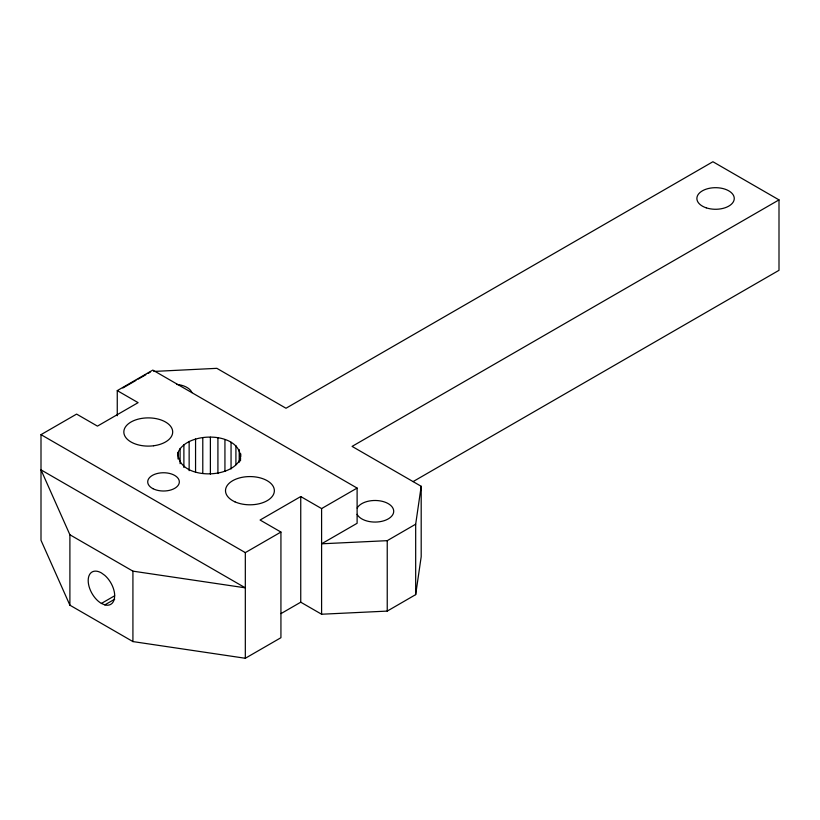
<?xml version="1.0" encoding="UTF-8"?>
<svg xmlns="http://www.w3.org/2000/svg" width="820" height="820" viewBox="0 0 820 820"><rect width="100%" height="100%" fill="white"/><g stroke="black" fill="none" stroke-linecap="round" stroke-linejoin="round"><path stroke-width="1.23" d="M178.022 452.63C177.479 479.792 231.968 479.997 240.506 458.318C241.039 431.156 186.56 430.951 178.022 452.63L178.022 458.995M280.973 613.616L300.745 602.198L321.594 614.231L387.235 611.095L415.678 594.623L415.678 524.195L421.193 486.291L352.077 446.398L779 199.885L712.918 161.735L285.995 408.247L216.859 368.334L153.822 371.439M415.678 594.623L421.193 556.718L421.193 486.291M117.26 415.771L117.26 390.617L152.817 370.097L357.11 488.074L357.11 523.293L321.594 543.803L387.235 540.667L415.678 524.195M357.11 488.074L321.594 508.584L300.745 496.551L260.084 520.034L280.932 532.057L280.932 637.704L245.323 658.265L132.922 641.578L69.895 605.191L41 540.298L41 434.651L76.598 414.1L97.447 426.123L138.108 402.651L117.26 390.617M122.836 387.993L135.976 380.418M138.16 379.147L145.827 374.73M148.02 373.459L150.203 372.198M101.403 603.438L114.708 595.75A18.686 10.793 60 0 0 104.827 575.404L101.403 572.913A18.686 10.793 60 0 0 88.191 580.539A18.686 10.793 60 0 0 101.403 603.438L104.827 604.883L114.697 599.194M245.323 658.265L245.323 552.618L280.932 532.057M413.065 481.606L779 270.313L779 199.885M69.895 534.763L132.922 571.15L245.323 587.837L41 469.87L69.895 534.763L69.895 605.191M41 434.651L245.323 552.618M387.235 540.667L387.235 611.095M321.594 508.584L321.594 614.231M300.745 496.551L300.745 602.198M240.772 453.911L240.772 456.463M240.506 458.318L240.506 460.86M239.214 449.606L239.214 462.336M235.914 445.639L235.914 464.735M231.055 442.246L231.055 468.968M224.936 439.612L224.936 471.438M217.915 437.911L217.915 473.55M210.381 437.224L210.381 474.134M202.786 437.603L202.786 473.242M195.56 439.018L195.56 472.105M189.143 441.385L189.143 470.659M183.885 444.573L183.885 467.482M180.103 448.396L180.103 463.669M132.922 571.15L132.922 641.578M357.171 508.082A18.686 10.793 0 0 1 386.015 502.547A18.686 10.793 0 0 1 385.8 520.095A18.686 10.793 0 0 1 357.1 514.314M176.515 384.395A18.686 10.793 0 0 1 191.952 392.626M114.626 595.802A18.686 10.793 60 0 1 104.827 604.883M153.596 445.762L152.089 445.936A24.436 14.114 0 0 1 125.275 427.22A24.436 14.114 0 0 1 166.603 422.669A24.436 14.114 0 0 1 153.596 445.762M234.94 501.84L233.761 501.266A24.436 14.114 0 0 1 241.644 477.414A24.436 14.114 0 0 1 274.064 492.892A24.436 14.114 0 0 1 234.94 501.84M153.002 488.699A15.816 9.133 0 0 0 179.006 483.738A15.816 9.133 0 0 0 158.547 473.212A15.816 9.133 0 0 0 153.002 488.699M706.225 207.829A18.686 10.793 0 0 0 734.259 198.481A18.686 10.793 0 0 0 706.225 189.133A18.686 10.793 0 0 0 706.225 207.829"/></g></svg>
